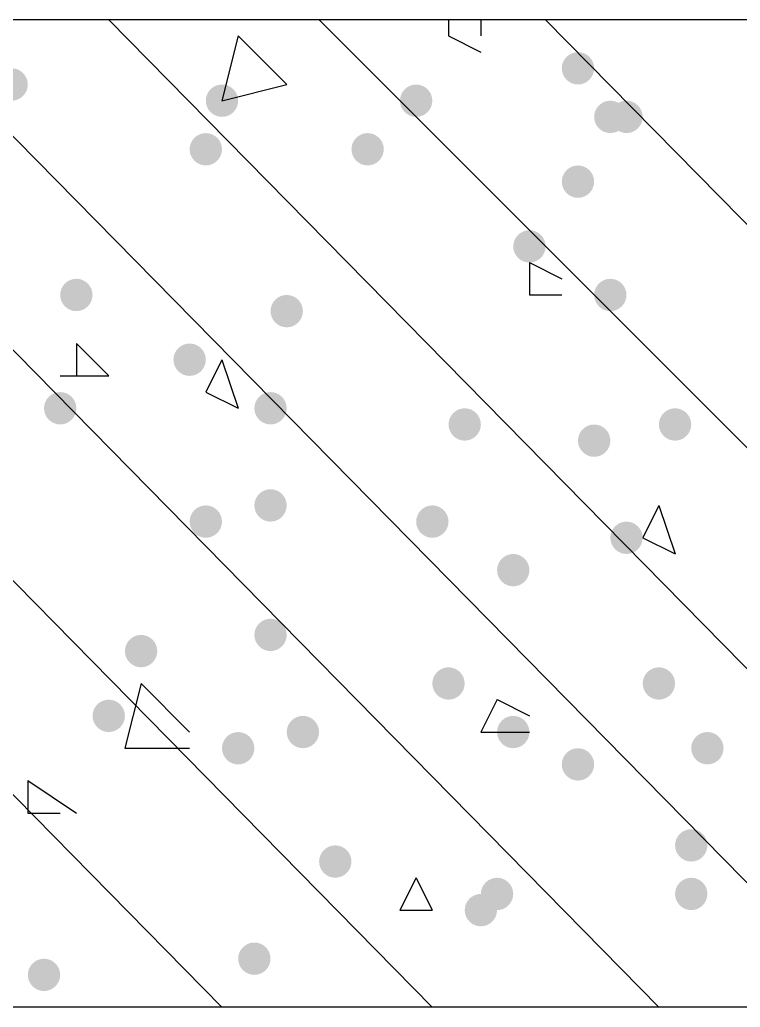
# Model space of a CAD drawing. Header units: inches. Extents: x 11 to 286, y 6 to 196.
# Drawn here: x 106.546 to 108.431, y 157.409 to 159.992 of the extents above; entities that cross this region are included whole.
import ezdxf

# ---------------------------------------------------------------- set-up
doc = ezdxf.new("R2010")
doc.units = ezdxf.units.IN
doc.header["$MEASUREMENT"] = 0
doc.layers.add('PDF_几何图形', color=7, linetype='Continuous')
doc.layers.add('PDF_实体填充', color=7, linetype='Continuous', true_color=0xffffff)

msp = doc.modelspace()

# ---------------------------------------------------------------- hatches: boundary and pattern name
at = {"layer": 'PDF_实体填充', "transparency": 33554559}
h = msp.add_hatch(color=7, dxfattribs=at)
edge = h.paths.add_edge_path(flags=0)
edge.add_spline(control_points=[(108.0488, 159.8648), (108.0488, 159.8415), (108.0297, 159.8224), (108.0064, 159.8224)], knot_values=[0, 0, 0, 0, 1, 1, 1, 1], degree=3, periodic=0)
edge.add_spline(control_points=[(108.0064, 159.8224), (107.9832, 159.8224), (107.9641, 159.8415), (107.9641, 159.8648)], knot_values=[0, 0, 0, 0, 1, 1, 1, 1], degree=3, periodic=0)
edge.add_line((107.9641, 159.8648), (107.9641, 159.8648))
edge.add_spline(control_points=[(107.9641, 159.8648), (107.9641, 159.8881), (107.9832, 159.9071), (108.0064, 159.9071)], knot_values=[0, 0, 0, 0, 1, 1, 1, 1], degree=3, periodic=0)
edge.add_spline(control_points=[(108.0064, 159.9071), (108.0297, 159.9071), (108.0488, 159.8881), (108.0488, 159.8648)], knot_values=[0, 0, 0, 0, 1, 1, 1, 1], degree=3, periodic=0)
edge.add_line((108.0488, 159.8648), (108.0488, 159.8648))
edge.add_line((108.0488, 159.8648), (108.0488, 159.8648))
h = msp.add_hatch(color=7, dxfattribs=at)
edge = h.paths.add_edge_path(flags=0)
edge.add_spline(control_points=[(106.5671, 159.8224), (106.5671, 159.7992), (106.5481, 159.7801), (106.5248, 159.7801)], knot_values=[0, 0, 0, 0, 1, 1, 1, 1], degree=3, periodic=0)
edge.add_spline(control_points=[(106.5248, 159.7801), (106.5015, 159.7801), (106.4824, 159.7992), (106.4824, 159.8224)], knot_values=[0, 0, 0, 0, 1, 1, 1, 1], degree=3, periodic=0)
edge.add_line((106.4824, 159.8224), (106.4824, 159.8224))
edge.add_spline(control_points=[(106.4824, 159.8224), (106.4824, 159.8457), (106.5015, 159.8648), (106.5248, 159.8648)], knot_values=[0, 0, 0, 0, 1, 1, 1, 1], degree=3, periodic=0)
edge.add_spline(control_points=[(106.5248, 159.8648), (106.5481, 159.8648), (106.5671, 159.8457), (106.5671, 159.8224)], knot_values=[0, 0, 0, 0, 1, 1, 1, 1], degree=3, periodic=0)
edge.add_line((106.5671, 159.8224), (106.5671, 159.8224))
edge.add_line((106.5671, 159.8224), (106.5671, 159.8224))
h = msp.add_hatch(color=7, dxfattribs=at)
edge = h.paths.add_edge_path(flags=0)
edge.add_spline(control_points=[(107.1174, 159.7801), (107.1174, 159.7568), (107.0984, 159.7378), (107.0751, 159.7378)], knot_values=[0, 0, 0, 0, 1, 1, 1, 1], degree=3, periodic=0)
edge.add_spline(control_points=[(107.0751, 159.7378), (107.0518, 159.7378), (107.0328, 159.7568), (107.0328, 159.7801)], knot_values=[0, 0, 0, 0, 1, 1, 1, 1], degree=3, periodic=0)
edge.add_line((107.0328, 159.7801), (107.0328, 159.7801))
edge.add_spline(control_points=[(107.0328, 159.7801), (107.0328, 159.8034), (107.0518, 159.8224), (107.0751, 159.8224)], knot_values=[0, 0, 0, 0, 1, 1, 1, 1], degree=3, periodic=0)
edge.add_spline(control_points=[(107.0751, 159.8224), (107.0984, 159.8224), (107.1174, 159.8034), (107.1174, 159.7801)], knot_values=[0, 0, 0, 0, 1, 1, 1, 1], degree=3, periodic=0)
edge.add_line((107.1174, 159.7801), (107.1174, 159.7801))
edge.add_line((107.1174, 159.7801), (107.1174, 159.7801))
h = msp.add_hatch(color=7, dxfattribs=at)
edge = h.paths.add_edge_path(flags=0)
edge.add_spline(control_points=[(107.6254, 159.7801), (107.6254, 159.7568), (107.6064, 159.7378), (107.5831, 159.7378)], knot_values=[0, 0, 0, 0, 1, 1, 1, 1], degree=3, periodic=0)
edge.add_spline(control_points=[(107.5831, 159.7378), (107.5598, 159.7378), (107.5408, 159.7568), (107.5408, 159.7801)], knot_values=[0, 0, 0, 0, 1, 1, 1, 1], degree=3, periodic=0)
edge.add_line((107.5408, 159.7801), (107.5408, 159.7801))
edge.add_spline(control_points=[(107.5408, 159.7801), (107.5408, 159.8034), (107.5598, 159.8224), (107.5831, 159.8224)], knot_values=[0, 0, 0, 0, 1, 1, 1, 1], degree=3, periodic=0)
edge.add_spline(control_points=[(107.5831, 159.8224), (107.6064, 159.8224), (107.6254, 159.8034), (107.6254, 159.7801)], knot_values=[0, 0, 0, 0, 1, 1, 1, 1], degree=3, periodic=0)
edge.add_line((107.6254, 159.7801), (107.6254, 159.7801))
edge.add_line((107.6254, 159.7801), (107.6254, 159.7801))
h = msp.add_hatch(color=7, dxfattribs=at)
edge = h.paths.add_edge_path(flags=0)
edge.add_spline(control_points=[(108.1334, 159.7378), (108.1334, 159.7145), (108.1144, 159.6954), (108.0911, 159.6954)], knot_values=[0, 0, 0, 0, 1, 1, 1, 1], degree=3, periodic=0)
edge.add_spline(control_points=[(108.0911, 159.6954), (108.0678, 159.6954), (108.0488, 159.7145), (108.0488, 159.7378)], knot_values=[0, 0, 0, 0, 1, 1, 1, 1], degree=3, periodic=0)
edge.add_line((108.0488, 159.7378), (108.0488, 159.7378))
edge.add_spline(control_points=[(108.0488, 159.7378), (108.0488, 159.7611), (108.0678, 159.7801), (108.0911, 159.7801)], knot_values=[0, 0, 0, 0, 1, 1, 1, 1], degree=3, periodic=0)
edge.add_spline(control_points=[(108.0911, 159.7801), (108.1144, 159.7801), (108.1334, 159.7611), (108.1334, 159.7378)], knot_values=[0, 0, 0, 0, 1, 1, 1, 1], degree=3, periodic=0)
edge.add_line((108.1334, 159.7378), (108.1334, 159.7378))
edge.add_line((108.1334, 159.7378), (108.1334, 159.7378))
h = msp.add_hatch(color=7, dxfattribs=at)
edge = h.paths.add_edge_path(flags=0)
edge.add_spline(control_points=[(108.1758, 159.7378), (108.1758, 159.7145), (108.1567, 159.6954), (108.1334, 159.6954)], knot_values=[0, 0, 0, 0, 1, 1, 1, 1], degree=3, periodic=0)
edge.add_spline(control_points=[(108.1334, 159.6954), (108.1102, 159.6954), (108.0911, 159.7145), (108.0911, 159.7378)], knot_values=[0, 0, 0, 0, 1, 1, 1, 1], degree=3, periodic=0)
edge.add_line((108.0911, 159.7378), (108.0911, 159.7378))
edge.add_spline(control_points=[(108.0911, 159.7378), (108.0911, 159.7611), (108.1102, 159.7801), (108.1334, 159.7801)], knot_values=[0, 0, 0, 0, 1, 1, 1, 1], degree=3, periodic=0)
edge.add_spline(control_points=[(108.1334, 159.7801), (108.1567, 159.7801), (108.1758, 159.7611), (108.1758, 159.7378)], knot_values=[0, 0, 0, 0, 1, 1, 1, 1], degree=3, periodic=0)
edge.add_line((108.1758, 159.7378), (108.1758, 159.7378))
edge.add_line((108.1758, 159.7378), (108.1758, 159.7378))
h = msp.add_hatch(color=7, dxfattribs=at)
edge = h.paths.add_edge_path(flags=0)
edge.add_spline(control_points=[(107.0751, 159.6531), (107.0751, 159.6298), (107.0561, 159.6108), (107.0328, 159.6108)], knot_values=[0, 0, 0, 0, 1, 1, 1, 1], degree=3, periodic=0)
edge.add_spline(control_points=[(107.0328, 159.6108), (107.0095, 159.6108), (106.9904, 159.6298), (106.9904, 159.6531)], knot_values=[0, 0, 0, 0, 1, 1, 1, 1], degree=3, periodic=0)
edge.add_line((106.9904, 159.6531), (106.9904, 159.6531))
edge.add_spline(control_points=[(106.9904, 159.6531), (106.9904, 159.6764), (107.0095, 159.6954), (107.0328, 159.6954)], knot_values=[0, 0, 0, 0, 1, 1, 1, 1], degree=3, periodic=0)
edge.add_spline(control_points=[(107.0328, 159.6954), (107.0561, 159.6954), (107.0751, 159.6764), (107.0751, 159.6531)], knot_values=[0, 0, 0, 0, 1, 1, 1, 1], degree=3, periodic=0)
edge.add_line((107.0751, 159.6531), (107.0751, 159.6531))
edge.add_line((107.0751, 159.6531), (107.0751, 159.6531))
h = msp.add_hatch(color=7, dxfattribs=at)
edge = h.paths.add_edge_path(flags=0)
edge.add_spline(control_points=[(107.4984, 159.6531), (107.4984, 159.6298), (107.4794, 159.6108), (107.4561, 159.6108)], knot_values=[0, 0, 0, 0, 1, 1, 1, 1], degree=3, periodic=0)
edge.add_spline(control_points=[(107.4561, 159.6108), (107.4328, 159.6108), (107.4138, 159.6298), (107.4138, 159.6531)], knot_values=[0, 0, 0, 0, 1, 1, 1, 1], degree=3, periodic=0)
edge.add_line((107.4138, 159.6531), (107.4138, 159.6531))
edge.add_spline(control_points=[(107.4138, 159.6531), (107.4138, 159.6764), (107.4328, 159.6954), (107.4561, 159.6954)], knot_values=[0, 0, 0, 0, 1, 1, 1, 1], degree=3, periodic=0)
edge.add_spline(control_points=[(107.4561, 159.6954), (107.4794, 159.6954), (107.4984, 159.6764), (107.4984, 159.6531)], knot_values=[0, 0, 0, 0, 1, 1, 1, 1], degree=3, periodic=0)
edge.add_line((107.4984, 159.6531), (107.4984, 159.6531))
edge.add_line((107.4984, 159.6531), (107.4984, 159.6531))
h = msp.add_hatch(color=7, dxfattribs=at)
edge = h.paths.add_edge_path(flags=0)
edge.add_spline(control_points=[(108.0488, 159.5684), (108.0488, 159.5452), (108.0297, 159.5261), (108.0064, 159.5261)], knot_values=[0, 0, 0, 0, 1, 1, 1, 1], degree=3, periodic=0)
edge.add_spline(control_points=[(108.0064, 159.5261), (107.9832, 159.5261), (107.9641, 159.5452), (107.9641, 159.5684)], knot_values=[0, 0, 0, 0, 1, 1, 1, 1], degree=3, periodic=0)
edge.add_line((107.9641, 159.5684), (107.9641, 159.5684))
edge.add_spline(control_points=[(107.9641, 159.5684), (107.9641, 159.5917), (107.9832, 159.6108), (108.0064, 159.6108)], knot_values=[0, 0, 0, 0, 1, 1, 1, 1], degree=3, periodic=0)
edge.add_spline(control_points=[(108.0064, 159.6108), (108.0297, 159.6108), (108.0488, 159.5917), (108.0488, 159.5684)], knot_values=[0, 0, 0, 0, 1, 1, 1, 1], degree=3, periodic=0)
edge.add_line((108.0488, 159.5684), (108.0488, 159.5684))
edge.add_line((108.0488, 159.5684), (108.0488, 159.5684))
h = msp.add_hatch(color=7, dxfattribs=at)
edge = h.paths.add_edge_path(flags=0)
edge.add_spline(control_points=[(107.9218, 159.3991), (107.9218, 159.3758), (107.9027, 159.3568), (107.8794, 159.3568)], knot_values=[0, 0, 0, 0, 1, 1, 1, 1], degree=3, periodic=0)
edge.add_spline(control_points=[(107.8794, 159.3568), (107.8562, 159.3568), (107.8371, 159.3758), (107.8371, 159.3991)], knot_values=[0, 0, 0, 0, 1, 1, 1, 1], degree=3, periodic=0)
edge.add_line((107.8371, 159.3991), (107.8371, 159.3991))
edge.add_spline(control_points=[(107.8371, 159.3991), (107.8371, 159.4224), (107.8562, 159.4414), (107.8794, 159.4414)], knot_values=[0, 0, 0, 0, 1, 1, 1, 1], degree=3, periodic=0)
edge.add_spline(control_points=[(107.8794, 159.4414), (107.9027, 159.4414), (107.9218, 159.4224), (107.9218, 159.3991)], knot_values=[0, 0, 0, 0, 1, 1, 1, 1], degree=3, periodic=0)
edge.add_line((107.9218, 159.3991), (107.9218, 159.3991))
edge.add_line((107.9218, 159.3991), (107.9218, 159.3991))
h = msp.add_hatch(color=7, dxfattribs=at)
edge = h.paths.add_edge_path(flags=0)
edge.add_spline(control_points=[(106.7364, 159.2721), (106.7364, 159.2488), (106.7174, 159.2298), (106.6941, 159.2298)], knot_values=[0, 0, 0, 0, 1, 1, 1, 1], degree=3, periodic=0)
edge.add_spline(control_points=[(106.6941, 159.2298), (106.6708, 159.2298), (106.6518, 159.2488), (106.6518, 159.2721)], knot_values=[0, 0, 0, 0, 1, 1, 1, 1], degree=3, periodic=0)
edge.add_line((106.6518, 159.2721), (106.6518, 159.2721))
edge.add_spline(control_points=[(106.6518, 159.2721), (106.6518, 159.2954), (106.6708, 159.3144), (106.6941, 159.3144)], knot_values=[0, 0, 0, 0, 1, 1, 1, 1], degree=3, periodic=0)
edge.add_spline(control_points=[(106.6941, 159.3144), (106.7174, 159.3144), (106.7364, 159.2954), (106.7364, 159.2721)], knot_values=[0, 0, 0, 0, 1, 1, 1, 1], degree=3, periodic=0)
edge.add_line((106.7364, 159.2721), (106.7364, 159.2721))
edge.add_line((106.7364, 159.2721), (106.7364, 159.2721))
h = msp.add_hatch(color=7, dxfattribs=at)
edge = h.paths.add_edge_path(flags=0)
edge.add_spline(control_points=[(108.1334, 159.2721), (108.1334, 159.2488), (108.1144, 159.2298), (108.0911, 159.2298)], knot_values=[0, 0, 0, 0, 1, 1, 1, 1], degree=3, periodic=0)
edge.add_spline(control_points=[(108.0911, 159.2298), (108.0678, 159.2298), (108.0488, 159.2488), (108.0488, 159.2721)], knot_values=[0, 0, 0, 0, 1, 1, 1, 1], degree=3, periodic=0)
edge.add_line((108.0488, 159.2721), (108.0488, 159.2721))
edge.add_spline(control_points=[(108.0488, 159.2721), (108.0488, 159.2954), (108.0678, 159.3144), (108.0911, 159.3144)], knot_values=[0, 0, 0, 0, 1, 1, 1, 1], degree=3, periodic=0)
edge.add_spline(control_points=[(108.0911, 159.3144), (108.1144, 159.3144), (108.1334, 159.2954), (108.1334, 159.2721)], knot_values=[0, 0, 0, 0, 1, 1, 1, 1], degree=3, periodic=0)
edge.add_line((108.1334, 159.2721), (108.1334, 159.2721))
edge.add_line((108.1334, 159.2721), (108.1334, 159.2721))
h = msp.add_hatch(color=7, dxfattribs=at)
edge = h.paths.add_edge_path(flags=0)
edge.add_spline(control_points=[(107.2868, 159.2298), (107.2868, 159.2065), (107.2677, 159.1874), (107.2444, 159.1874)], knot_values=[0, 0, 0, 0, 1, 1, 1, 1], degree=3, periodic=0)
edge.add_spline(control_points=[(107.2444, 159.1874), (107.2212, 159.1874), (107.2021, 159.2065), (107.2021, 159.2298)], knot_values=[0, 0, 0, 0, 1, 1, 1, 1], degree=3, periodic=0)
edge.add_line((107.2021, 159.2298), (107.2021, 159.2298))
edge.add_spline(control_points=[(107.2021, 159.2298), (107.2021, 159.2531), (107.2212, 159.2721), (107.2444, 159.2721)], knot_values=[0, 0, 0, 0, 1, 1, 1, 1], degree=3, periodic=0)
edge.add_spline(control_points=[(107.2444, 159.2721), (107.2677, 159.2721), (107.2868, 159.2531), (107.2868, 159.2298)], knot_values=[0, 0, 0, 0, 1, 1, 1, 1], degree=3, periodic=0)
edge.add_line((107.2868, 159.2298), (107.2868, 159.2298))
edge.add_line((107.2868, 159.2298), (107.2868, 159.2298))
h = msp.add_hatch(color=7, dxfattribs=at)
edge = h.paths.add_edge_path(flags=0)
edge.add_spline(control_points=[(107.0328, 159.1028), (107.0328, 159.0795), (107.0137, 159.0604), (106.9904, 159.0604)], knot_values=[0, 0, 0, 0, 1, 1, 1, 1], degree=3, periodic=0)
edge.add_spline(control_points=[(106.9904, 159.0604), (106.9672, 159.0604), (106.9481, 159.0795), (106.9481, 159.1028)], knot_values=[0, 0, 0, 0, 1, 1, 1, 1], degree=3, periodic=0)
edge.add_line((106.9481, 159.1028), (106.9481, 159.1028))
edge.add_spline(control_points=[(106.9481, 159.1028), (106.9481, 159.1261), (106.9672, 159.1451), (106.9904, 159.1451)], knot_values=[0, 0, 0, 0, 1, 1, 1, 1], degree=3, periodic=0)
edge.add_spline(control_points=[(106.9904, 159.1451), (107.0137, 159.1451), (107.0328, 159.1261), (107.0328, 159.1028)], knot_values=[0, 0, 0, 0, 1, 1, 1, 1], degree=3, periodic=0)
edge.add_line((107.0328, 159.1028), (107.0328, 159.1028))
edge.add_line((107.0328, 159.1028), (107.0328, 159.1028))
h = msp.add_hatch(color=7, dxfattribs=at)
edge = h.paths.add_edge_path(flags=0)
edge.add_spline(control_points=[(106.6941, 158.9758), (106.6941, 158.9525), (106.6751, 158.9334), (106.6518, 158.9334)], knot_values=[0, 0, 0, 0, 1, 1, 1, 1], degree=3, periodic=0)
edge.add_spline(control_points=[(106.6518, 158.9334), (106.6285, 158.9334), (106.6094, 158.9525), (106.6094, 158.9758)], knot_values=[0, 0, 0, 0, 1, 1, 1, 1], degree=3, periodic=0)
edge.add_line((106.6094, 158.9758), (106.6094, 158.9758))
edge.add_spline(control_points=[(106.6094, 158.9758), (106.6094, 158.9991), (106.6285, 159.0181), (106.6518, 159.0181)], knot_values=[0, 0, 0, 0, 1, 1, 1, 1], degree=3, periodic=0)
edge.add_spline(control_points=[(106.6518, 159.0181), (106.6751, 159.0181), (106.6941, 158.9991), (106.6941, 158.9758)], knot_values=[0, 0, 0, 0, 1, 1, 1, 1], degree=3, periodic=0)
edge.add_line((106.6941, 158.9758), (106.6941, 158.9758))
edge.add_line((106.6941, 158.9758), (106.6941, 158.9758))
h = msp.add_hatch(color=7, dxfattribs=at)
edge = h.paths.add_edge_path(flags=0)
edge.add_spline(control_points=[(107.2444, 158.9758), (107.2444, 158.9525), (107.2254, 158.9334), (107.2021, 158.9334)], knot_values=[0, 0, 0, 0, 1, 1, 1, 1], degree=3, periodic=0)
edge.add_spline(control_points=[(107.2021, 158.9334), (107.1788, 158.9334), (107.1598, 158.9525), (107.1598, 158.9758)], knot_values=[0, 0, 0, 0, 1, 1, 1, 1], degree=3, periodic=0)
edge.add_line((107.1598, 158.9758), (107.1598, 158.9758))
edge.add_spline(control_points=[(107.1598, 158.9758), (107.1598, 158.9991), (107.1788, 159.0181), (107.2021, 159.0181)], knot_values=[0, 0, 0, 0, 1, 1, 1, 1], degree=3, periodic=0)
edge.add_spline(control_points=[(107.2021, 159.0181), (107.2254, 159.0181), (107.2444, 158.9991), (107.2444, 158.9758)], knot_values=[0, 0, 0, 0, 1, 1, 1, 1], degree=3, periodic=0)
edge.add_line((107.2444, 158.9758), (107.2444, 158.9758))
edge.add_line((107.2444, 158.9758), (107.2444, 158.9758))
h = msp.add_hatch(color=7, dxfattribs=at)
edge = h.paths.add_edge_path(flags=0)
edge.add_spline(control_points=[(107.7524, 158.9334), (107.7524, 158.9102), (107.7334, 158.8911), (107.7101, 158.8911)], knot_values=[0, 0, 0, 0, 1, 1, 1, 1], degree=3, periodic=0)
edge.add_spline(control_points=[(107.7101, 158.8911), (107.6868, 158.8911), (107.6678, 158.9102), (107.6678, 158.9334)], knot_values=[0, 0, 0, 0, 1, 1, 1, 1], degree=3, periodic=0)
edge.add_line((107.6678, 158.9334), (107.6678, 158.9334))
edge.add_spline(control_points=[(107.6678, 158.9334), (107.6678, 158.9567), (107.6868, 158.9758), (107.7101, 158.9758)], knot_values=[0, 0, 0, 0, 1, 1, 1, 1], degree=3, periodic=0)
edge.add_spline(control_points=[(107.7101, 158.9758), (107.7334, 158.9758), (107.7524, 158.9567), (107.7524, 158.9334)], knot_values=[0, 0, 0, 0, 1, 1, 1, 1], degree=3, periodic=0)
edge.add_line((107.7524, 158.9334), (107.7524, 158.9334))
edge.add_line((107.7524, 158.9334), (107.7524, 158.9334))
h = msp.add_hatch(color=7, dxfattribs=at)
edge = h.paths.add_edge_path(flags=0)
edge.add_spline(control_points=[(108.3028, 158.9334), (108.3028, 158.9102), (108.2837, 158.8911), (108.2604, 158.8911)], knot_values=[0, 0, 0, 0, 1, 1, 1, 1], degree=3, periodic=0)
edge.add_spline(control_points=[(108.2604, 158.8911), (108.2372, 158.8911), (108.2181, 158.9102), (108.2181, 158.9334)], knot_values=[0, 0, 0, 0, 1, 1, 1, 1], degree=3, periodic=0)
edge.add_line((108.2181, 158.9334), (108.2181, 158.9334))
edge.add_spline(control_points=[(108.2181, 158.9334), (108.2181, 158.9567), (108.2372, 158.9758), (108.2604, 158.9758)], knot_values=[0, 0, 0, 0, 1, 1, 1, 1], degree=3, periodic=0)
edge.add_spline(control_points=[(108.2604, 158.9758), (108.2837, 158.9758), (108.3028, 158.9567), (108.3028, 158.9334)], knot_values=[0, 0, 0, 0, 1, 1, 1, 1], degree=3, periodic=0)
edge.add_line((108.3028, 158.9334), (108.3028, 158.9334))
edge.add_line((108.3028, 158.9334), (108.3028, 158.9334))
h = msp.add_hatch(color=7, dxfattribs=at)
edge = h.paths.add_edge_path(flags=0)
edge.add_spline(control_points=[(108.0911, 158.8911), (108.0911, 158.8678), (108.0721, 158.8488), (108.0488, 158.8488)], knot_values=[0, 0, 0, 0, 1, 1, 1, 1], degree=3, periodic=0)
edge.add_spline(control_points=[(108.0488, 158.8488), (108.0255, 158.8488), (108.0064, 158.8678), (108.0064, 158.8911)], knot_values=[0, 0, 0, 0, 1, 1, 1, 1], degree=3, periodic=0)
edge.add_line((108.0064, 158.8911), (108.0064, 158.8911))
edge.add_spline(control_points=[(108.0064, 158.8911), (108.0064, 158.9144), (108.0255, 158.9334), (108.0488, 158.9334)], knot_values=[0, 0, 0, 0, 1, 1, 1, 1], degree=3, periodic=0)
edge.add_spline(control_points=[(108.0488, 158.9334), (108.0721, 158.9334), (108.0911, 158.9144), (108.0911, 158.8911)], knot_values=[0, 0, 0, 0, 1, 1, 1, 1], degree=3, periodic=0)
edge.add_line((108.0911, 158.8911), (108.0911, 158.8911))
edge.add_line((108.0911, 158.8911), (108.0911, 158.8911))
h = msp.add_hatch(color=7, dxfattribs=at)
edge = h.paths.add_edge_path(flags=0)
edge.add_spline(control_points=[(107.2444, 158.7218), (107.2444, 158.6985), (107.2254, 158.6794), (107.2021, 158.6794)], knot_values=[0, 0, 0, 0, 1, 1, 1, 1], degree=3, periodic=0)
edge.add_spline(control_points=[(107.2021, 158.6794), (107.1788, 158.6794), (107.1598, 158.6985), (107.1598, 158.7218)], knot_values=[0, 0, 0, 0, 1, 1, 1, 1], degree=3, periodic=0)
edge.add_line((107.1598, 158.7218), (107.1598, 158.7218))
edge.add_spline(control_points=[(107.1598, 158.7218), (107.1598, 158.7451), (107.1788, 158.7641), (107.2021, 158.7641)], knot_values=[0, 0, 0, 0, 1, 1, 1, 1], degree=3, periodic=0)
edge.add_spline(control_points=[(107.2021, 158.7641), (107.2254, 158.7641), (107.2444, 158.7451), (107.2444, 158.7218)], knot_values=[0, 0, 0, 0, 1, 1, 1, 1], degree=3, periodic=0)
edge.add_line((107.2444, 158.7218), (107.2444, 158.7218))
edge.add_line((107.2444, 158.7218), (107.2444, 158.7218))
h = msp.add_hatch(color=7, dxfattribs=at)
edge = h.paths.add_edge_path(flags=0)
edge.add_spline(control_points=[(107.0751, 158.6794), (107.0751, 158.6562), (107.0561, 158.6371), (107.0328, 158.6371)], knot_values=[0, 0, 0, 0, 1, 1, 1, 1], degree=3, periodic=0)
edge.add_spline(control_points=[(107.0328, 158.6371), (107.0095, 158.6371), (106.9904, 158.6562), (106.9904, 158.6794)], knot_values=[0, 0, 0, 0, 1, 1, 1, 1], degree=3, periodic=0)
edge.add_line((106.9904, 158.6794), (106.9904, 158.6794))
edge.add_spline(control_points=[(106.9904, 158.6794), (106.9904, 158.7027), (107.0095, 158.7218), (107.0328, 158.7218)], knot_values=[0, 0, 0, 0, 1, 1, 1, 1], degree=3, periodic=0)
edge.add_spline(control_points=[(107.0328, 158.7218), (107.0561, 158.7218), (107.0751, 158.7027), (107.0751, 158.6794)], knot_values=[0, 0, 0, 0, 1, 1, 1, 1], degree=3, periodic=0)
edge.add_line((107.0751, 158.6794), (107.0751, 158.6794))
edge.add_line((107.0751, 158.6794), (107.0751, 158.6794))
h = msp.add_hatch(color=7, dxfattribs=at)
edge = h.paths.add_edge_path(flags=0)
edge.add_spline(control_points=[(107.6678, 158.6794), (107.6678, 158.6562), (107.6487, 158.6371), (107.6254, 158.6371)], knot_values=[0, 0, 0, 0, 1, 1, 1, 1], degree=3, periodic=0)
edge.add_spline(control_points=[(107.6254, 158.6371), (107.6022, 158.6371), (107.5831, 158.6562), (107.5831, 158.6794)], knot_values=[0, 0, 0, 0, 1, 1, 1, 1], degree=3, periodic=0)
edge.add_line((107.5831, 158.6794), (107.5831, 158.6794))
edge.add_spline(control_points=[(107.5831, 158.6794), (107.5831, 158.7027), (107.6022, 158.7218), (107.6254, 158.7218)], knot_values=[0, 0, 0, 0, 1, 1, 1, 1], degree=3, periodic=0)
edge.add_spline(control_points=[(107.6254, 158.7218), (107.6487, 158.7218), (107.6678, 158.7027), (107.6678, 158.6794)], knot_values=[0, 0, 0, 0, 1, 1, 1, 1], degree=3, periodic=0)
edge.add_line((107.6678, 158.6794), (107.6678, 158.6794))
edge.add_line((107.6678, 158.6794), (107.6678, 158.6794))
h = msp.add_hatch(color=7, dxfattribs=at)
edge = h.paths.add_edge_path(flags=0)
edge.add_spline(control_points=[(108.1758, 158.6371), (108.1758, 158.6138), (108.1567, 158.5948), (108.1334, 158.5948)], knot_values=[0, 0, 0, 0, 1, 1, 1, 1], degree=3, periodic=0)
edge.add_spline(control_points=[(108.1334, 158.5948), (108.1102, 158.5948), (108.0911, 158.6138), (108.0911, 158.6371)], knot_values=[0, 0, 0, 0, 1, 1, 1, 1], degree=3, periodic=0)
edge.add_line((108.0911, 158.6371), (108.0911, 158.6371))
edge.add_spline(control_points=[(108.0911, 158.6371), (108.0911, 158.6604), (108.1102, 158.6794), (108.1334, 158.6794)], knot_values=[0, 0, 0, 0, 1, 1, 1, 1], degree=3, periodic=0)
edge.add_spline(control_points=[(108.1334, 158.6794), (108.1567, 158.6794), (108.1758, 158.6604), (108.1758, 158.6371)], knot_values=[0, 0, 0, 0, 1, 1, 1, 1], degree=3, periodic=0)
edge.add_line((108.1758, 158.6371), (108.1758, 158.6371))
edge.add_line((108.1758, 158.6371), (108.1758, 158.6371))
h = msp.add_hatch(color=7, dxfattribs=at)
edge = h.paths.add_edge_path(flags=0)
edge.add_spline(control_points=[(107.8794, 158.5524), (107.8794, 158.5292), (107.8604, 158.5101), (107.8371, 158.5101)], knot_values=[0, 0, 0, 0, 1, 1, 1, 1], degree=3, periodic=0)
edge.add_spline(control_points=[(107.8371, 158.5101), (107.8138, 158.5101), (107.7948, 158.5292), (107.7948, 158.5524)], knot_values=[0, 0, 0, 0, 1, 1, 1, 1], degree=3, periodic=0)
edge.add_line((107.7948, 158.5524), (107.7948, 158.5524))
edge.add_spline(control_points=[(107.7948, 158.5524), (107.7948, 158.5757), (107.8138, 158.5948), (107.8371, 158.5948)], knot_values=[0, 0, 0, 0, 1, 1, 1, 1], degree=3, periodic=0)
edge.add_spline(control_points=[(107.8371, 158.5948), (107.8604, 158.5948), (107.8794, 158.5757), (107.8794, 158.5524)], knot_values=[0, 0, 0, 0, 1, 1, 1, 1], degree=3, periodic=0)
edge.add_line((107.8794, 158.5524), (107.8794, 158.5524))
edge.add_line((107.8794, 158.5524), (107.8794, 158.5524))
h = msp.add_hatch(color=7, dxfattribs=at)
edge = h.paths.add_edge_path(flags=0)
edge.add_spline(control_points=[(107.2444, 158.3831), (107.2444, 158.3598), (107.2254, 158.3408), (107.2021, 158.3408)], knot_values=[0, 0, 0, 0, 1, 1, 1, 1], degree=3, periodic=0)
edge.add_spline(control_points=[(107.2021, 158.3408), (107.1788, 158.3408), (107.1598, 158.3598), (107.1598, 158.3831)], knot_values=[0, 0, 0, 0, 1, 1, 1, 1], degree=3, periodic=0)
edge.add_line((107.1598, 158.3831), (107.1598, 158.3831))
edge.add_spline(control_points=[(107.1598, 158.3831), (107.1598, 158.4064), (107.1788, 158.4254), (107.2021, 158.4254)], knot_values=[0, 0, 0, 0, 1, 1, 1, 1], degree=3, periodic=0)
edge.add_spline(control_points=[(107.2021, 158.4254), (107.2254, 158.4254), (107.2444, 158.4064), (107.2444, 158.3831)], knot_values=[0, 0, 0, 0, 1, 1, 1, 1], degree=3, periodic=0)
edge.add_line((107.2444, 158.3831), (107.2444, 158.3831))
edge.add_line((107.2444, 158.3831), (107.2444, 158.3831))
h = msp.add_hatch(color=7, dxfattribs=at)
edge = h.paths.add_edge_path(flags=0)
edge.add_spline(control_points=[(106.9058, 158.3408), (106.9058, 158.3175), (106.8867, 158.2984), (106.8634, 158.2984)], knot_values=[0, 0, 0, 0, 1, 1, 1, 1], degree=3, periodic=0)
edge.add_spline(control_points=[(106.8634, 158.2984), (106.8402, 158.2984), (106.8211, 158.3175), (106.8211, 158.3408)], knot_values=[0, 0, 0, 0, 1, 1, 1, 1], degree=3, periodic=0)
edge.add_line((106.8211, 158.3408), (106.8211, 158.3408))
edge.add_spline(control_points=[(106.8211, 158.3408), (106.8211, 158.3641), (106.8402, 158.3831), (106.8634, 158.3831)], knot_values=[0, 0, 0, 0, 1, 1, 1, 1], degree=3, periodic=0)
edge.add_spline(control_points=[(106.8634, 158.3831), (106.8867, 158.3831), (106.9058, 158.3641), (106.9058, 158.3408)], knot_values=[0, 0, 0, 0, 1, 1, 1, 1], degree=3, periodic=0)
edge.add_line((106.9058, 158.3408), (106.9058, 158.3408))
edge.add_line((106.9058, 158.3408), (106.9058, 158.3408))
h = msp.add_hatch(color=7, dxfattribs=at)
edge = h.paths.add_edge_path(flags=0)
edge.add_spline(control_points=[(107.7101, 158.2561), (107.7101, 158.2328), (107.6911, 158.2138), (107.6678, 158.2138)], knot_values=[0, 0, 0, 0, 1, 1, 1, 1], degree=3, periodic=0)
edge.add_spline(control_points=[(107.6678, 158.2138), (107.6445, 158.2138), (107.6254, 158.2328), (107.6254, 158.2561)], knot_values=[0, 0, 0, 0, 1, 1, 1, 1], degree=3, periodic=0)
edge.add_line((107.6254, 158.2561), (107.6254, 158.2561))
edge.add_spline(control_points=[(107.6254, 158.2561), (107.6254, 158.2794), (107.6445, 158.2984), (107.6678, 158.2984)], knot_values=[0, 0, 0, 0, 1, 1, 1, 1], degree=3, periodic=0)
edge.add_spline(control_points=[(107.6678, 158.2984), (107.6911, 158.2984), (107.7101, 158.2794), (107.7101, 158.2561)], knot_values=[0, 0, 0, 0, 1, 1, 1, 1], degree=3, periodic=0)
edge.add_line((107.7101, 158.2561), (107.7101, 158.2561))
edge.add_line((107.7101, 158.2561), (107.7101, 158.2561))
h = msp.add_hatch(color=7, dxfattribs=at)
edge = h.paths.add_edge_path(flags=0)
edge.add_spline(control_points=[(108.2604, 158.2561), (108.2604, 158.2328), (108.2414, 158.2138), (108.2181, 158.2138)], knot_values=[0, 0, 0, 0, 1, 1, 1, 1], degree=3, periodic=0)
edge.add_spline(control_points=[(108.2181, 158.2138), (108.1948, 158.2138), (108.1758, 158.2328), (108.1758, 158.2561)], knot_values=[0, 0, 0, 0, 1, 1, 1, 1], degree=3, periodic=0)
edge.add_line((108.1758, 158.2561), (108.1758, 158.2561))
edge.add_spline(control_points=[(108.1758, 158.2561), (108.1758, 158.2794), (108.1948, 158.2984), (108.2181, 158.2984)], knot_values=[0, 0, 0, 0, 1, 1, 1, 1], degree=3, periodic=0)
edge.add_spline(control_points=[(108.2181, 158.2984), (108.2414, 158.2984), (108.2604, 158.2794), (108.2604, 158.2561)], knot_values=[0, 0, 0, 0, 1, 1, 1, 1], degree=3, periodic=0)
edge.add_line((108.2604, 158.2561), (108.2604, 158.2561))
edge.add_line((108.2604, 158.2561), (108.2604, 158.2561))
h = msp.add_hatch(color=7, dxfattribs=at)
edge = h.paths.add_edge_path(flags=0)
edge.add_spline(control_points=[(106.8211, 158.1714), (106.8211, 158.1482), (106.8021, 158.1291), (106.7788, 158.1291)], knot_values=[0, 0, 0, 0, 1, 1, 1, 1], degree=3, periodic=0)
edge.add_spline(control_points=[(106.7788, 158.1291), (106.7555, 158.1291), (106.7364, 158.1482), (106.7364, 158.1714)], knot_values=[0, 0, 0, 0, 1, 1, 1, 1], degree=3, periodic=0)
edge.add_line((106.7364, 158.1714), (106.7364, 158.1714))
edge.add_spline(control_points=[(106.7364, 158.1714), (106.7364, 158.1947), (106.7555, 158.2138), (106.7788, 158.2138)], knot_values=[0, 0, 0, 0, 1, 1, 1, 1], degree=3, periodic=0)
edge.add_spline(control_points=[(106.7788, 158.2138), (106.8021, 158.2138), (106.8211, 158.1947), (106.8211, 158.1714)], knot_values=[0, 0, 0, 0, 1, 1, 1, 1], degree=3, periodic=0)
edge.add_line((106.8211, 158.1714), (106.8211, 158.1714))
edge.add_line((106.8211, 158.1714), (106.8211, 158.1714))
h = msp.add_hatch(color=7, dxfattribs=at)
edge = h.paths.add_edge_path(flags=0)
edge.add_spline(control_points=[(107.3291, 158.1291), (107.3291, 158.1058), (107.3101, 158.0868), (107.2868, 158.0868)], knot_values=[0, 0, 0, 0, 1, 1, 1, 1], degree=3, periodic=0)
edge.add_spline(control_points=[(107.2868, 158.0868), (107.2635, 158.0868), (107.2444, 158.1058), (107.2444, 158.1291)], knot_values=[0, 0, 0, 0, 1, 1, 1, 1], degree=3, periodic=0)
edge.add_line((107.2444, 158.1291), (107.2444, 158.1291))
edge.add_spline(control_points=[(107.2444, 158.1291), (107.2444, 158.1524), (107.2635, 158.1714), (107.2868, 158.1714)], knot_values=[0, 0, 0, 0, 1, 1, 1, 1], degree=3, periodic=0)
edge.add_spline(control_points=[(107.2868, 158.1714), (107.3101, 158.1714), (107.3291, 158.1524), (107.3291, 158.1291)], knot_values=[0, 0, 0, 0, 1, 1, 1, 1], degree=3, periodic=0)
edge.add_line((107.3291, 158.1291), (107.3291, 158.1291))
edge.add_line((107.3291, 158.1291), (107.3291, 158.1291))
h = msp.add_hatch(color=7, dxfattribs=at)
edge = h.paths.add_edge_path(flags=0)
edge.add_spline(control_points=[(107.8794, 158.1291), (107.8794, 158.1058), (107.8604, 158.0868), (107.8371, 158.0868)], knot_values=[0, 0, 0, 0, 1, 1, 1, 1], degree=3, periodic=0)
edge.add_spline(control_points=[(107.8371, 158.0868), (107.8138, 158.0868), (107.7948, 158.1058), (107.7948, 158.1291)], knot_values=[0, 0, 0, 0, 1, 1, 1, 1], degree=3, periodic=0)
edge.add_line((107.7948, 158.1291), (107.7948, 158.1291))
edge.add_spline(control_points=[(107.7948, 158.1291), (107.7948, 158.1524), (107.8138, 158.1714), (107.8371, 158.1714)], knot_values=[0, 0, 0, 0, 1, 1, 1, 1], degree=3, periodic=0)
edge.add_spline(control_points=[(107.8371, 158.1714), (107.8604, 158.1714), (107.8794, 158.1524), (107.8794, 158.1291)], knot_values=[0, 0, 0, 0, 1, 1, 1, 1], degree=3, periodic=0)
edge.add_line((107.8794, 158.1291), (107.8794, 158.1291))
edge.add_line((107.8794, 158.1291), (107.8794, 158.1291))
h = msp.add_hatch(color=7, dxfattribs=at)
edge = h.paths.add_edge_path(flags=0)
edge.add_spline(control_points=[(107.1598, 158.0868), (107.1598, 158.0635), (107.1407, 158.0444), (107.1174, 158.0444)], knot_values=[0, 0, 0, 0, 1, 1, 1, 1], degree=3, periodic=0)
edge.add_spline(control_points=[(107.1174, 158.0444), (107.0942, 158.0444), (107.0751, 158.0635), (107.0751, 158.0868)], knot_values=[0, 0, 0, 0, 1, 1, 1, 1], degree=3, periodic=0)
edge.add_line((107.0751, 158.0868), (107.0751, 158.0868))
edge.add_spline(control_points=[(107.0751, 158.0868), (107.0751, 158.1101), (107.0942, 158.1291), (107.1174, 158.1291)], knot_values=[0, 0, 0, 0, 1, 1, 1, 1], degree=3, periodic=0)
edge.add_spline(control_points=[(107.1174, 158.1291), (107.1407, 158.1291), (107.1598, 158.1101), (107.1598, 158.0868)], knot_values=[0, 0, 0, 0, 1, 1, 1, 1], degree=3, periodic=0)
edge.add_line((107.1598, 158.0868), (107.1598, 158.0868))
edge.add_line((107.1598, 158.0868), (107.1598, 158.0868))
h = msp.add_hatch(color=7, dxfattribs=at)
edge = h.paths.add_edge_path(flags=0)
edge.add_spline(control_points=[(108.3874, 158.0868), (108.3874, 158.0635), (108.3684, 158.0444), (108.3451, 158.0444)], knot_values=[0, 0, 0, 0, 1, 1, 1, 1], degree=3, periodic=0)
edge.add_spline(control_points=[(108.3451, 158.0444), (108.3218, 158.0444), (108.3028, 158.0635), (108.3028, 158.0868)], knot_values=[0, 0, 0, 0, 1, 1, 1, 1], degree=3, periodic=0)
edge.add_line((108.3028, 158.0868), (108.3028, 158.0868))
edge.add_spline(control_points=[(108.3028, 158.0868), (108.3028, 158.1101), (108.3218, 158.1291), (108.3451, 158.1291)], knot_values=[0, 0, 0, 0, 1, 1, 1, 1], degree=3, periodic=0)
edge.add_spline(control_points=[(108.3451, 158.1291), (108.3684, 158.1291), (108.3874, 158.1101), (108.3874, 158.0868)], knot_values=[0, 0, 0, 0, 1, 1, 1, 1], degree=3, periodic=0)
edge.add_line((108.3874, 158.0868), (108.3874, 158.0868))
edge.add_line((108.3874, 158.0868), (108.3874, 158.0868))
h = msp.add_hatch(color=7, dxfattribs=at)
edge = h.paths.add_edge_path(flags=0)
edge.add_spline(control_points=[(108.0488, 158.0444), (108.0488, 158.0212), (108.0297, 158.0021), (108.0064, 158.0021)], knot_values=[0, 0, 0, 0, 1, 1, 1, 1], degree=3, periodic=0)
edge.add_spline(control_points=[(108.0064, 158.0021), (107.9832, 158.0021), (107.9641, 158.0212), (107.9641, 158.0444)], knot_values=[0, 0, 0, 0, 1, 1, 1, 1], degree=3, periodic=0)
edge.add_line((107.9641, 158.0444), (107.9641, 158.0444))
edge.add_spline(control_points=[(107.9641, 158.0444), (107.9641, 158.0677), (107.9832, 158.0868), (108.0064, 158.0868)], knot_values=[0, 0, 0, 0, 1, 1, 1, 1], degree=3, periodic=0)
edge.add_spline(control_points=[(108.0064, 158.0868), (108.0297, 158.0868), (108.0488, 158.0677), (108.0488, 158.0444)], knot_values=[0, 0, 0, 0, 1, 1, 1, 1], degree=3, periodic=0)
edge.add_line((108.0488, 158.0444), (108.0488, 158.0444))
edge.add_line((108.0488, 158.0444), (108.0488, 158.0444))
h = msp.add_hatch(color=7, dxfattribs=at)
edge = h.paths.add_edge_path(flags=0)
edge.add_spline(control_points=[(108.3451, 157.8328), (108.3451, 157.8095), (108.3261, 157.7904), (108.3028, 157.7904)], knot_values=[0, 0, 0, 0, 1, 1, 1, 1], degree=3, periodic=0)
edge.add_spline(control_points=[(108.3028, 157.7904), (108.2795, 157.7904), (108.2604, 157.8095), (108.2604, 157.8328)], knot_values=[0, 0, 0, 0, 1, 1, 1, 1], degree=3, periodic=0)
edge.add_line((108.2604, 157.8328), (108.2604, 157.8328))
edge.add_spline(control_points=[(108.2604, 157.8328), (108.2604, 157.8561), (108.2795, 157.8751), (108.3028, 157.8751)], knot_values=[0, 0, 0, 0, 1, 1, 1, 1], degree=3, periodic=0)
edge.add_spline(control_points=[(108.3028, 157.8751), (108.3261, 157.8751), (108.3451, 157.8561), (108.3451, 157.8328)], knot_values=[0, 0, 0, 0, 1, 1, 1, 1], degree=3, periodic=0)
edge.add_line((108.3451, 157.8328), (108.3451, 157.8328))
edge.add_line((108.3451, 157.8328), (108.3451, 157.8328))
h = msp.add_hatch(color=7, dxfattribs=at)
edge = h.paths.add_edge_path(flags=0)
edge.add_spline(control_points=[(107.4138, 157.7904), (107.4138, 157.7672), (107.3947, 157.7481), (107.3714, 157.7481)], knot_values=[0, 0, 0, 0, 1, 1, 1, 1], degree=3, periodic=0)
edge.add_spline(control_points=[(107.3714, 157.7481), (107.3482, 157.7481), (107.3291, 157.7672), (107.3291, 157.7904)], knot_values=[0, 0, 0, 0, 1, 1, 1, 1], degree=3, periodic=0)
edge.add_line((107.3291, 157.7904), (107.3291, 157.7904))
edge.add_spline(control_points=[(107.3291, 157.7904), (107.3291, 157.8137), (107.3482, 157.8328), (107.3714, 157.8328)], knot_values=[0, 0, 0, 0, 1, 1, 1, 1], degree=3, periodic=0)
edge.add_spline(control_points=[(107.3714, 157.8328), (107.3947, 157.8328), (107.4138, 157.8137), (107.4138, 157.7904)], knot_values=[0, 0, 0, 0, 1, 1, 1, 1], degree=3, periodic=0)
edge.add_line((107.4138, 157.7904), (107.4138, 157.7904))
edge.add_line((107.4138, 157.7904), (107.4138, 157.7904))
h = msp.add_hatch(color=7, dxfattribs=at)
edge = h.paths.add_edge_path(flags=0)
edge.add_spline(control_points=[(107.8371, 157.7058), (107.8371, 157.6825), (107.8181, 157.6634), (107.7948, 157.6634)], knot_values=[0, 0, 0, 0, 1, 1, 1, 1], degree=3, periodic=0)
edge.add_spline(control_points=[(107.7948, 157.6634), (107.7715, 157.6634), (107.7524, 157.6825), (107.7524, 157.7058)], knot_values=[0, 0, 0, 0, 1, 1, 1, 1], degree=3, periodic=0)
edge.add_line((107.7524, 157.7058), (107.7524, 157.7058))
edge.add_spline(control_points=[(107.7524, 157.7058), (107.7524, 157.7291), (107.7715, 157.7481), (107.7948, 157.7481)], knot_values=[0, 0, 0, 0, 1, 1, 1, 1], degree=3, periodic=0)
edge.add_spline(control_points=[(107.7948, 157.7481), (107.8181, 157.7481), (107.8371, 157.7291), (107.8371, 157.7058)], knot_values=[0, 0, 0, 0, 1, 1, 1, 1], degree=3, periodic=0)
edge.add_line((107.8371, 157.7058), (107.8371, 157.7058))
edge.add_line((107.8371, 157.7058), (107.8371, 157.7058))
h = msp.add_hatch(color=7, dxfattribs=at)
edge = h.paths.add_edge_path(flags=0)
edge.add_spline(control_points=[(108.3451, 157.7058), (108.3451, 157.6825), (108.3261, 157.6634), (108.3028, 157.6634)], knot_values=[0, 0, 0, 0, 1, 1, 1, 1], degree=3, periodic=0)
edge.add_spline(control_points=[(108.3028, 157.6634), (108.2795, 157.6634), (108.2604, 157.6825), (108.2604, 157.7058)], knot_values=[0, 0, 0, 0, 1, 1, 1, 1], degree=3, periodic=0)
edge.add_line((108.2604, 157.7058), (108.2604, 157.7058))
edge.add_spline(control_points=[(108.2604, 157.7058), (108.2604, 157.7291), (108.2795, 157.7481), (108.3028, 157.7481)], knot_values=[0, 0, 0, 0, 1, 1, 1, 1], degree=3, periodic=0)
edge.add_spline(control_points=[(108.3028, 157.7481), (108.3261, 157.7481), (108.3451, 157.7291), (108.3451, 157.7058)], knot_values=[0, 0, 0, 0, 1, 1, 1, 1], degree=3, periodic=0)
edge.add_line((108.3451, 157.7058), (108.3451, 157.7058))
edge.add_line((108.3451, 157.7058), (108.3451, 157.7058))
h = msp.add_hatch(color=7, dxfattribs=at)
edge = h.paths.add_edge_path(flags=0)
edge.add_spline(control_points=[(107.7948, 157.6634), (107.7948, 157.6402), (107.7757, 157.6211), (107.7524, 157.6211)], knot_values=[0, 0, 0, 0, 1, 1, 1, 1], degree=3, periodic=0)
edge.add_spline(control_points=[(107.7524, 157.6211), (107.7292, 157.6211), (107.7101, 157.6402), (107.7101, 157.6634)], knot_values=[0, 0, 0, 0, 1, 1, 1, 1], degree=3, periodic=0)
edge.add_line((107.7101, 157.6634), (107.7101, 157.6634))
edge.add_spline(control_points=[(107.7101, 157.6634), (107.7101, 157.6867), (107.7292, 157.7058), (107.7524, 157.7058)], knot_values=[0, 0, 0, 0, 1, 1, 1, 1], degree=3, periodic=0)
edge.add_spline(control_points=[(107.7524, 157.7058), (107.7757, 157.7058), (107.7948, 157.6867), (107.7948, 157.6634)], knot_values=[0, 0, 0, 0, 1, 1, 1, 1], degree=3, periodic=0)
edge.add_line((107.7948, 157.6634), (107.7948, 157.6634))
edge.add_line((107.7948, 157.6634), (107.7948, 157.6634))
h = msp.add_hatch(color=7, dxfattribs=at)
edge = h.paths.add_edge_path(flags=0)
edge.add_spline(control_points=[(107.2021, 157.5364), (107.2021, 157.5132), (107.1831, 157.4941), (107.1598, 157.4941)], knot_values=[0, 0, 0, 0, 1, 1, 1, 1], degree=3, periodic=0)
edge.add_spline(control_points=[(107.1598, 157.4941), (107.1365, 157.4941), (107.1174, 157.5132), (107.1174, 157.5364)], knot_values=[0, 0, 0, 0, 1, 1, 1, 1], degree=3, periodic=0)
edge.add_line((107.1174, 157.5364), (107.1174, 157.5364))
edge.add_spline(control_points=[(107.1174, 157.5364), (107.1174, 157.5597), (107.1365, 157.5788), (107.1598, 157.5788)], knot_values=[0, 0, 0, 0, 1, 1, 1, 1], degree=3, periodic=0)
edge.add_spline(control_points=[(107.1598, 157.5788), (107.1831, 157.5788), (107.2021, 157.5597), (107.2021, 157.5364)], knot_values=[0, 0, 0, 0, 1, 1, 1, 1], degree=3, periodic=0)
edge.add_line((107.2021, 157.5364), (107.2021, 157.5364))
edge.add_line((107.2021, 157.5364), (107.2021, 157.5364))
h = msp.add_hatch(color=7, dxfattribs=at)
edge = h.paths.add_edge_path(flags=0)
edge.add_spline(control_points=[(106.6518, 157.4941), (106.6518, 157.4708), (106.6327, 157.4518), (106.6094, 157.4518)], knot_values=[0, 0, 0, 0, 1, 1, 1, 1], degree=3, periodic=0)
edge.add_spline(control_points=[(106.6094, 157.4518), (106.5862, 157.4518), (106.5671, 157.4708), (106.5671, 157.4941)], knot_values=[0, 0, 0, 0, 1, 1, 1, 1], degree=3, periodic=0)
edge.add_line((106.5671, 157.4941), (106.5671, 157.4941))
edge.add_spline(control_points=[(106.5671, 157.4941), (106.5671, 157.5174), (106.5862, 157.5364), (106.6094, 157.5364)], knot_values=[0, 0, 0, 0, 1, 1, 1, 1], degree=3, periodic=0)
edge.add_spline(control_points=[(106.6094, 157.5364), (106.6327, 157.5364), (106.6518, 157.5174), (106.6518, 157.4941)], knot_values=[0, 0, 0, 0, 1, 1, 1, 1], degree=3, periodic=0)
edge.add_line((106.6518, 157.4941), (106.6518, 157.4941))
edge.add_line((106.6518, 157.4941), (106.6518, 157.4941))

# ---------------------------------------------------------------- linework, layer by layer
at = {"layer": 'PDF_几何图形'}
for p, q in [((117.4891, 159.9918), (66.0964, 159.9918)), ((104.5351, 159.9918), (107.0751, 157.4094)), ((105.0854, 159.9918), (107.6254, 157.4094)), ((105.6781, 159.9918), (108.2181, 157.4094)), ((106.2284, 159.9918), (108.7684, 157.4094)), ((106.7788, 159.9918), (109.3188, 157.4094)), ((107.3291, 159.9918), (109.9114, 157.4094)), ((107.6678, 159.9918), (107.6678, 159.9494)), ((107.7524, 159.9918), (107.7524, 159.9494)), ((107.9218, 159.9918), (110.4618, 157.4094)), ((107.1174, 159.9494), (107.0751, 159.7801)), ((107.1174, 159.9494), (107.2444, 159.8224)), ((107.6678, 159.9494), (107.7524, 159.9071)), ((107.0751, 159.7801), (107.2444, 159.8224)), ((107.8794, 159.3568), (107.9641, 159.3144)), ((107.8794, 159.3568), (107.8794, 159.2721)), ((107.8794, 159.2721), (107.9641, 159.2721)), ((106.6941, 159.1451), (106.7788, 159.0604)), ((106.6941, 159.1451), (106.6941, 159.0604)), ((107.0751, 159.1028), (107.0328, 159.0181)), ((107.0751, 159.1028), (107.1174, 158.9758)), ((106.6518, 159.0604), (106.7788, 159.0604)), ((107.0328, 159.0181), (107.1174, 158.9758)), ((108.2181, 158.7218), (108.1758, 158.6371)), ((108.2181, 158.7218), (108.2604, 158.5948)), ((108.1758, 158.6371), (108.2604, 158.5948)), ((106.8634, 158.2561), (106.8211, 158.0868)), ((106.8634, 158.2561), (106.9904, 158.1291)), ((107.7948, 158.2138), (107.7524, 158.1291)), ((107.7948, 158.2138), (107.8794, 158.1714)), ((107.7524, 158.1291), (107.8794, 158.1291)), ((106.8211, 158.0868), (106.9904, 158.0868)), ((106.5671, 158.0021), (106.6941, 157.9174)), ((106.5671, 158.0021), (106.5671, 157.9174)), ((106.5671, 157.9174), (106.6518, 157.9174)), ((107.5831, 157.7481), (107.5408, 157.6634)), ((107.5831, 157.7481), (107.6254, 157.6634)), ((107.5408, 157.6634), (107.6254, 157.6634)), ((117.4891, 157.4094), (68.6788, 157.4094))]:
    msp.add_line(p, q, dxfattribs=at)

doc.saveas('drawing.dxf')
